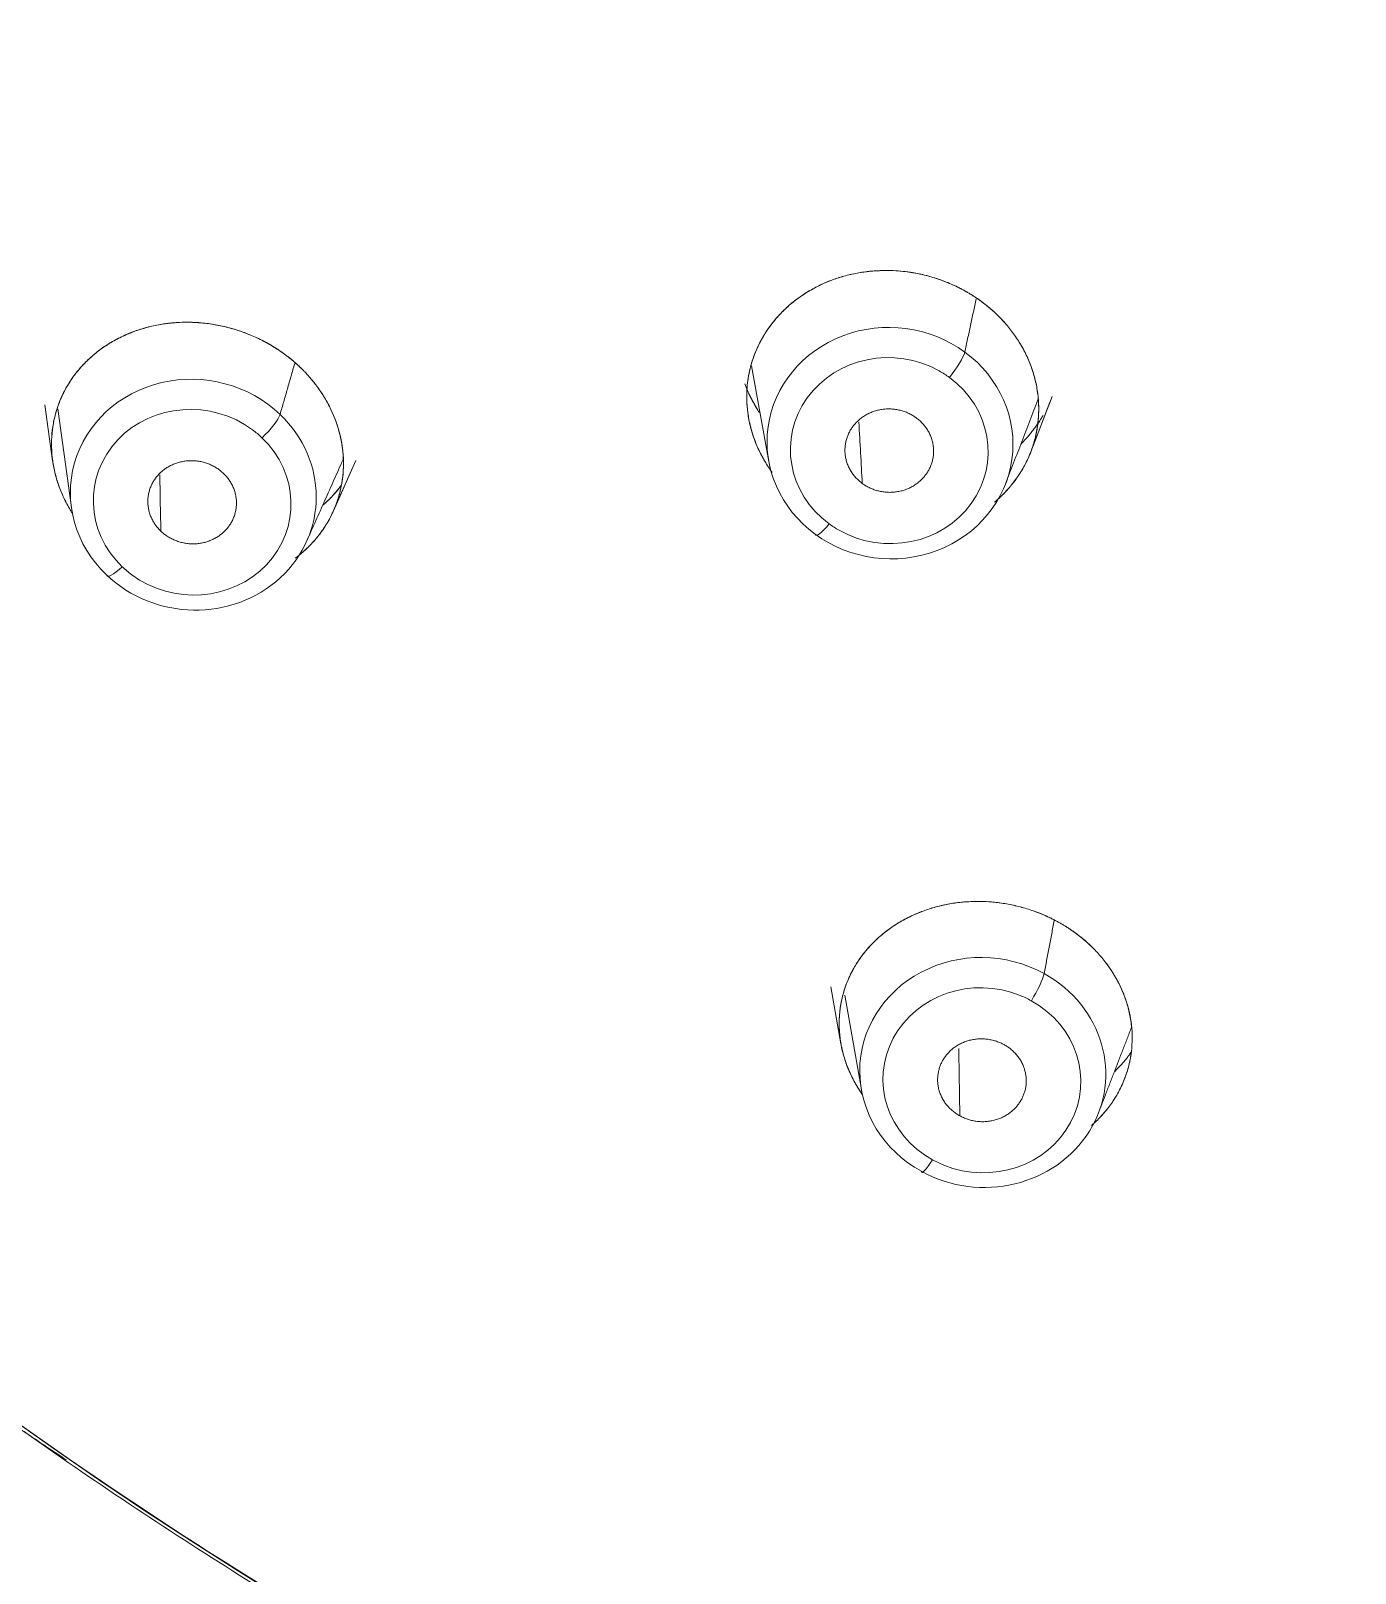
# Model space of a CAD drawing. Extents: x 6453 to 7582, y 0 to 827.
# Drawn here: x 6924.52 to 6940.94, y 449.03 to 468.15 of the extents above; entities that cross this region are included whole.
import ezdxf

# ---------------------------------------------------------------- set-up
doc = ezdxf.new("R2010")
doc.units = 0
doc.header["$LTSCALE"] = 30
doc.header["$MEASUREMENT"] = 0
doc.layers.add('1', color=7, linetype='CONTINUOUS')

msp = doc.modelspace()

# ---------------------------------------------------------------- linework, layer by layer
at = {"layer": '1', "color": 7, "linetype": 'Continuous', "lineweight": 18}
for p, q in [((6933.454, 464.001), (6933.669, 462.816)), ((6924.694, 463.518), (6924.79, 462.824)), ((6924.694, 463.518), (6924.79, 462.824)), ((6936.918, 462.936), (6937.181, 463.621)), ((6936.942, 462.996), (6937.154, 463.548)), ((6924.853, 463.466), (6925.022, 462.244)), ((6928.272, 462.201), (6928.551, 462.828)), ((6928.273, 462.205), (6928.551, 462.828)), ((6934.439, 456.303), (6934.564, 455.595)), ((6934.61, 456.197), (6934.817, 455.027)), ((6934.551, 455.667), (6934.564, 455.595))]:
    msp.add_line(p, q, dxfattribs=at)
for centre, major_axis, ratio, start_param, end_param in [((6959.952, 496.519), (-59.628, 0), 0.953717, 0, 1.529457), ((6959.952, 496.519), (-59.628, 0), 0.953717, 0, 1.529457), ((6935.172, 463.042), (-1.519, 0.142), 0.939924, 4.14643, 7.288023), ((6935.172, 463.042), (1.519, -0.142), 0.939924, 4.14643, 7.288023), ((6926.534, 462.403), (-1.511, 0.215), 0.936561, 4.060556, 7.202149), ((6926.534, 462.403), (-1.511, 0.215), 0.936561, 0.918964, 4.060556), ((6936.322, 455.24), (-1.519, 0.148), 0.933228, 4.28062, 7.422213), ((6936.322, 455.24), (-1.519, 0.148), 0.933228, 1.139028, 4.28062)]:
    msp.add_ellipse(centre, major_axis=major_axis, ratio=ratio, start_param=start_param, end_param=end_param, dxfattribs=at)
at = {"layer": '1', "color": 7, "linetype": 'Continuous', "lineweight": 13}
for centre, major_axis, ratio, start_param, end_param in [((6935.163, 462.949), (1.221, -0.114), 0.939924, 1.127613, 4.14643), ((6935.918, 463.958), (0.177, 0.242), 0.183058, 4.414916, 5.893529), ((6935.163, 462.949), (1.221, -0.114), 0.939924, 1.004838, 1.127613), ((6935.163, 462.949), (1.221, -0.114), 0.939924, 4.269206, 7.288023), ((6926.52, 462.309), (-1.215, 0.173), 0.936561, 4.187196, 7.202149), ((6927.401, 463.213), (-0.207, -0.217), 0.212631, 1.281621, 2.755767), ((6926.52, 462.309), (1.215, -0.173), 0.936561, 4.187196, 7.202149), ((6926.52, 462.309), (-1.215, 0.173), 0.936561, 4.060556, 4.187196), ((6934.427, 462.144), (0.177, 0.242), 0.183058, 2.936303, 4.414916), ((6935.163, 462.949), (1.221, -0.114), 0.939924, 4.14643, 4.269206), ((6925.669, 461.613), (0.207, 0.217), 0.212631, 2.949067, 4.423214), ((6926.52, 462.309), (1.215, -0.173), 0.936561, 4.060556, 4.187196), ((6936.312, 455.143), (-1.222, 0.119), 0.933228, 4.40726, 7.422213), ((6936.935, 456.236), (-0.145, -0.263), 0.150353, 1.234424, 2.708571), ((6936.312, 455.143), (1.222, -0.119), 0.933228, 4.40726, 7.422213), ((6936.312, 455.143), (-1.222, 0.119), 0.933228, 4.28062, 4.40726), ((6935.71, 454.265), (0.145, 0.263), 0.150353, 2.901871, 4.376017), ((6936.312, 455.143), (1.222, -0.119), 0.933228, 4.28062, 4.40726)]:
    msp.add_ellipse(centre, major_axis=major_axis, ratio=ratio, start_param=start_param, end_param=end_param, dxfattribs=at)
at = {"layer": '1', "color": 7, "linetype": 'Continuous', "lineweight": 18}
for points, knots in [([(6962.419, 439.668), (6962.999, 439.691), (6964.676, 439.78), (6967.443, 440.04), (6970.703, 440.52), (6973.93, 441.172), (6977.115, 441.992), (6980.248, 442.979), (6983.318, 444.129), (6986.318, 445.439), (6989.237, 446.905), (6992.067, 448.523), (6994.799, 450.287), (6997.425, 452.192), (6999.937, 454.232), (7002.327, 456.402), (7004.588, 458.694), (7006.713, 461.101), (7008.695, 463.617), (7010.529, 466.233), (7012.208, 468.942), (7013.729, 471.735), (7015.085, 474.604), (7016.274, 477.54), (7017.291, 480.534), (7018.133, 483.576), (7018.799, 486.659), (7019.284, 489.772), (7019.59, 492.905), (7019.713, 496.05), (7019.655, 499.196), (7019.414, 502.335), (7018.993, 505.456), (7018.391, 508.55), (7017.612, 511.608), (7016.657, 514.62), (7015.53, 517.578), (7014.233, 520.471), (7012.77, 523.292), (7011.147, 526.031), (7009.368, 528.681), (7007.439, 531.234), (7005.364, 533.681), (7003.152, 536.015), (7000.807, 538.229), (6998.339, 540.316), (6995.753, 542.27), (6993.058, 544.085), (6990.263, 545.755), (6987.375, 547.276), (6984.403, 548.643), (6981.357, 549.85), (6978.245, 550.896), (6975.078, 551.776), (6971.865, 552.489), (6968.616, 553.031), (6965.34, 553.401), (6962.047, 553.598), (6958.749, 553.622), (6955.453, 553.471), (6952.172, 553.148), (6948.914, 552.652), (6945.69, 551.986), (6942.51, 551.151), (6939.382, 550.149), (6936.317, 548.985), (6933.324, 547.661), (6930.413, 546.181), (6927.591, 544.551), (6924.868, 542.774), (6922.252, 540.857), (6919.75, 538.805), (6917.371, 536.624), (6915.122, 534.322), (6913.01, 531.904), (6911.04, 529.379), (6909.22, 526.755), (6907.554, 524.038), (6906.048, 521.238), (6904.706, 518.363), (6903.532, 515.422), (6902.531, 512.423), (6901.704, 509.377), (6901.055, 506.291), (6900.585, 503.176), (6900.295, 500.041), (6900.188, 496.896), (6900.263, 493.75), (6900.519, 490.612), (6900.956, 487.493), (6901.573, 484.402), (6902.368, 481.348), (6903.339, 478.34), (6904.481, 475.388), (6905.793, 472.5), (6907.27, 469.686), (6908.907, 466.954), (6910.699, 464.313), (6912.642, 461.769), (6914.729, 459.332), (6916.953, 457.008), (6919.309, 454.805), (6921.788, 452.73), (6924.384, 450.788), (6927.088, 448.985), (6929.892, 447.328), (6932.788, 445.82), (6935.766, 444.468), (6938.818, 443.274), (6941.935, 442.243), (6945.107, 441.377), (6948.323, 440.68), (6951.575, 440.153), (6954.634, 439.822), (6956.606, 439.702), (6957.484, 439.668)], [0, 0, 0, 0, 0.004702, 0.013606, 0.022511, 0.031416, 0.040321, 0.049226, 0.058131, 0.067035, 0.07594, 0.084844, 0.093748, 0.102652, 0.111556, 0.120459, 0.129362, 0.138265, 0.147168, 0.15607, 0.164972, 0.173874, 0.182775, 0.191676, 0.200577, 0.209478, 0.218378, 0.227279, 0.236179, 0.245079, 0.253978, 0.262878, 0.271778, 0.280678, 0.289578, 0.298478, 0.307379, 0.316279, 0.32518, 0.334081, 0.342982, 0.351884, 0.360785, 0.369687, 0.37859, 0.387493, 0.396396, 0.405299, 0.414202, 0.423106, 0.43201, 0.440914, 0.449818, 0.458723, 0.467628, 0.476532, 0.485437, 0.494342, 0.503247, 0.512152, 0.521057, 0.529962, 0.538867, 0.547772, 0.556677, 0.565582, 0.574486, 0.583391, 0.592295, 0.601199, 0.610103, 0.619007, 0.62791, 0.636813, 0.645716, 0.654619, 0.663521, 0.672423, 0.681325, 0.690226, 0.699127, 0.708028, 0.716929, 0.725829, 0.734729, 0.743629, 0.752529, 0.761429, 0.770329, 0.779229, 0.788129, 0.797029, 0.805929, 0.814829, 0.82373, 0.832631, 0.841532, 0.850433, 0.859334, 0.868236, 0.877138, 0.886041, 0.894944, 0.903847, 0.91275, 0.921653, 0.930557, 0.939461, 0.948365, 0.95727, 0.966174, 0.975079, 0.983983, 0.992888, 1, 1, 1, 1]), ([(6995.778, 451.033), (6996.33, 451.416), (6997.748, 452.443), (6999.935, 454.234), (7002.327, 456.401), (7004.588, 458.694), (7006.713, 461.101), (7008.695, 463.617), (7010.529, 466.233), (7012.208, 468.942), (7013.729, 471.735), (7015.085, 474.604), (7016.274, 477.54), (7017.291, 480.534), (7018.133, 483.576), (7018.799, 486.659), (7019.284, 489.772), (7019.59, 492.905), (7019.713, 496.05), (7019.655, 499.196), (7019.414, 502.335), (7018.993, 505.456), (7018.391, 508.55), (7017.612, 511.608), (7016.657, 514.62), (7015.53, 517.578), (7014.233, 520.471), (7012.77, 523.292), (7011.147, 526.031), (7009.368, 528.681), (7007.439, 531.234), (7005.364, 533.681), (7003.152, 536.015), (7000.807, 538.229), (6998.339, 540.316), (6995.753, 542.27), (6993.058, 544.085), (6990.263, 545.755), (6987.375, 547.276), (6984.403, 548.643), (6981.357, 549.85), (6978.245, 550.896), (6975.078, 551.776), (6971.865, 552.489), (6968.616, 553.031), (6965.34, 553.401), (6962.047, 553.598), (6958.749, 553.622), (6955.453, 553.471), (6952.172, 553.148), (6948.914, 552.652), (6945.69, 551.986), (6942.51, 551.151), (6939.382, 550.149), (6936.317, 548.985), (6933.324, 547.661), (6930.413, 546.181), (6927.591, 544.551), (6924.868, 542.774), (6922.252, 540.857), (6919.75, 538.805), (6917.371, 536.624), (6915.122, 534.322), (6913.01, 531.904), (6911.04, 529.379), (6909.22, 526.755), (6907.554, 524.038), (6906.048, 521.238), (6904.706, 518.363), (6903.532, 515.422), (6902.531, 512.423), (6901.704, 509.377), (6901.055, 506.291), (6900.585, 503.176), (6900.295, 500.041), (6900.188, 496.896), (6900.263, 493.75), (6900.519, 490.612), (6900.956, 487.493), (6901.573, 484.402), (6902.368, 481.348), (6903.339, 478.34), (6904.481, 475.388), (6905.793, 472.5), (6907.27, 469.686), (6908.907, 466.954), (6910.699, 464.313), (6912.642, 461.769), (6914.729, 459.332), (6916.954, 457.009), (6919.307, 454.804), (6921.793, 452.736), (6923.685, 451.284), (6924.774, 450.56), (6924.962, 450.437)], [0, 0, 0, 0, 0.006833, 0.017845, 0.028856, 0.039868, 0.050878, 0.061889, 0.072899, 0.083908, 0.094918, 0.105926, 0.116935, 0.127943, 0.138951, 0.149959, 0.160966, 0.171973, 0.18298, 0.193987, 0.204994, 0.216001, 0.227008, 0.238016, 0.249023, 0.26003, 0.271038, 0.282046, 0.293055, 0.304063, 0.315072, 0.326082, 0.337091, 0.348102, 0.359112, 0.370123, 0.381134, 0.392146, 0.403157, 0.414169, 0.425182, 0.436194, 0.447207, 0.45822, 0.469233, 0.480246, 0.491259, 0.502272, 0.513286, 0.524299, 0.535313, 0.546326, 0.557339, 0.568352, 0.579365, 0.590378, 0.601391, 0.612403, 0.623416, 0.634428, 0.645439, 0.656451, 0.667462, 0.678472, 0.689483, 0.700493, 0.711502, 0.722512, 0.73352, 0.744529, 0.755537, 0.766545, 0.777553, 0.78856, 0.799567, 0.810574, 0.821581, 0.832588, 0.843595, 0.854602, 0.865609, 0.876617, 0.887624, 0.898632, 0.90964, 0.920649, 0.931657, 0.942666, 0.953676, 0.964686, 0.975696, 0.986706, 0.997717, 1, 1, 1, 1]), ([(6933.711, 462.679), (6933.703, 462.689), (6933.68, 462.722), (6933.625, 462.805), (6933.555, 462.931), (6933.487, 463.088), (6933.438, 463.252), (6933.396, 463.474), (6933.389, 463.753), (6933.445, 464.023), (6933.525, 464.226), (6933.602, 464.372), (6933.694, 464.51), (6933.801, 464.637), (6933.922, 464.753), (6934.054, 464.856), (6934.196, 464.946), (6934.344, 465.022), (6934.499, 465.083), (6934.659, 465.13), (6934.826, 465.162), (6934.997, 465.18), (6935.17, 465.184), (6935.343, 465.173), (6935.515, 465.147), (6935.656, 465.112), (6935.767, 465.078), (6935.848, 465.048), (6935.929, 465.015), (6935.993, 464.985), (6936.042, 464.961), (6936.076, 464.943), (6936.11, 464.924), (6936.143, 464.905), (6936.176, 464.885), (6936.208, 464.865), (6936.24, 464.844), (6936.271, 464.823), (6936.292, 464.808), (6936.302, 464.8)], [0, 0, 0, 0, 0.00755, 0.025045, 0.061025, 0.09682, 0.132786, 0.169279, 0.241654, 0.312727, 0.348225, 0.383917, 0.419959, 0.455454, 0.490668, 0.526112, 0.560632, 0.594722, 0.628194, 0.661601, 0.695271, 0.729057, 0.763293, 0.79707, 0.830727, 0.864611, 0.881522, 0.898403, 0.9153, 0.932254, 0.939819, 0.947364, 0.954895, 0.962416, 0.96993, 0.977442, 0.984954, 0.992472, 1, 1, 1, 1]), ([(6933.711, 462.679), (6933.703, 462.689), (6933.68, 462.722), (6933.625, 462.805), (6933.555, 462.931), (6933.487, 463.088), (6933.438, 463.252), (6933.396, 463.474), (6933.389, 463.753), (6933.445, 464.023), (6933.525, 464.226), (6933.602, 464.372), (6933.694, 464.51), (6933.801, 464.637), (6933.922, 464.753), (6934.054, 464.856), (6934.196, 464.946), (6934.344, 465.022), (6934.499, 465.083), (6934.659, 465.13), (6934.826, 465.162), (6934.997, 465.18), (6935.17, 465.184), (6935.343, 465.173), (6935.515, 465.147), (6935.656, 465.112), (6935.767, 465.078), (6935.848, 465.048), (6935.929, 465.015), (6935.993, 464.985), (6936.042, 464.961), (6936.076, 464.943), (6936.11, 464.924), (6936.143, 464.905), (6936.176, 464.885), (6936.208, 464.865), (6936.24, 464.844), (6936.271, 464.823), (6936.292, 464.808), (6936.302, 464.8)], [0, 0, 0, 0, 0.00755, 0.025045, 0.061025, 0.09682, 0.132786, 0.169279, 0.241654, 0.312727, 0.348225, 0.383917, 0.419959, 0.455454, 0.490668, 0.526112, 0.560632, 0.594722, 0.628194, 0.661601, 0.695271, 0.729057, 0.763293, 0.79707, 0.830727, 0.864611, 0.881522, 0.898403, 0.9153, 0.932254, 0.939819, 0.947364, 0.954895, 0.962416, 0.96993, 0.977442, 0.984954, 0.992472, 1, 1, 1, 1]), ([(6936.302, 464.8), (6936.297, 464.804), (6936.285, 464.813), (6936.268, 464.825), (6936.251, 464.837), (6936.233, 464.848), (6936.216, 464.86), (6936.198, 464.872), (6936.18, 464.883), (6936.162, 464.894), (6936.143, 464.905), (6936.125, 464.916), (6936.106, 464.926), (6936.087, 464.937), (6936.068, 464.947), (6936.049, 464.957), (6936.03, 464.967), (6935.991, 464.986), (6935.931, 465.014), (6935.85, 465.047), (6935.768, 465.077), (6935.637, 465.118), (6935.453, 465.16), (6935.258, 465.181), (6935.105, 465.183), (6934.981, 465.179), (6934.84, 465.164), (6934.679, 465.134), (6934.512, 465.087), (6934.356, 465.026), (6934.203, 464.95), (6934.051, 464.856), (6933.935, 464.764), (6933.854, 464.688), (6933.812, 464.645), (6933.773, 464.602), (6933.734, 464.558), (6933.691, 464.502), (6933.644, 464.436), (6933.598, 464.363), (6933.552, 464.279), (6933.507, 464.18), (6933.467, 464.073), (6933.435, 463.962), (6933.413, 463.848), (6933.397, 463.719), (6933.394, 463.575), (6933.407, 463.412), (6933.439, 463.245), (6933.491, 463.079), (6933.559, 462.924), (6933.627, 462.802), (6933.68, 462.722), (6933.703, 462.689), (6933.711, 462.679)], [0, 0, 0, 0, 0.00414, 0.008287, 0.012441, 0.016601, 0.020768, 0.024942, 0.029122, 0.033309, 0.037503, 0.041704, 0.045911, 0.050126, 0.054347, 0.058575, 0.062809, 0.067051, 0.084143, 0.101227, 0.118302, 0.13537, 0.18102, 0.228229, 0.2495, 0.270876, 0.301003, 0.333146, 0.368806, 0.40518, 0.434327, 0.473778, 0.515817, 0.527136, 0.544432, 0.554258, 0.563806, 0.582214, 0.599636, 0.615989, 0.637855, 0.661586, 0.687184, 0.712326, 0.737499, 0.762703, 0.79734, 0.830802, 0.868857, 0.90603, 0.941275, 0.975015, 0.992559, 1, 1, 1, 1]), ([(6936.302, 464.8), (6936.297, 464.804), (6936.285, 464.813), (6936.268, 464.825), (6936.251, 464.837), (6936.233, 464.848), (6936.216, 464.86), (6936.198, 464.872), (6936.18, 464.883), (6936.162, 464.894), (6936.143, 464.905), (6936.125, 464.916), (6936.106, 464.926), (6936.087, 464.937), (6936.068, 464.947), (6936.049, 464.957), (6936.03, 464.967), (6935.991, 464.986), (6935.931, 465.014), (6935.85, 465.047), (6935.768, 465.077), (6935.637, 465.118), (6935.453, 465.16), (6935.258, 465.181), (6935.105, 465.183), (6934.981, 465.179), (6934.84, 465.164), (6934.679, 465.134), (6934.512, 465.087), (6934.356, 465.026), (6934.203, 464.95), (6934.051, 464.856), (6933.935, 464.764), (6933.854, 464.688), (6933.812, 464.645), (6933.773, 464.602), (6933.734, 464.558), (6933.691, 464.502), (6933.644, 464.436), (6933.598, 464.363), (6933.552, 464.279), (6933.507, 464.18), (6933.467, 464.073), (6933.435, 463.962), (6933.413, 463.848), (6933.397, 463.719), (6933.394, 463.575), (6933.407, 463.412), (6933.439, 463.245), (6933.491, 463.079), (6933.559, 462.924), (6933.627, 462.802), (6933.68, 462.722), (6933.703, 462.689), (6933.711, 462.679)], [0, 0, 0, 0, 0.00414, 0.008287, 0.012441, 0.016601, 0.020768, 0.024942, 0.029122, 0.033309, 0.037503, 0.041704, 0.045911, 0.050126, 0.054347, 0.058575, 0.062809, 0.067051, 0.084143, 0.101227, 0.118302, 0.13537, 0.18102, 0.228229, 0.2495, 0.270876, 0.301003, 0.333146, 0.368806, 0.40518, 0.434327, 0.473778, 0.515817, 0.527136, 0.544432, 0.554258, 0.563806, 0.582214, 0.599636, 0.615989, 0.637855, 0.661586, 0.687184, 0.712326, 0.737499, 0.762703, 0.79734, 0.830802, 0.868857, 0.90603, 0.941275, 0.975015, 0.992559, 1, 1, 1, 1]), ([(6936.466, 462.309), (6936.49, 462.328), (6936.542, 462.375), (6936.603, 462.437), (6936.649, 462.488), (6936.676, 462.52), (6936.708, 462.559), (6936.766, 462.638), (6936.846, 462.767), (6936.915, 462.918), (6936.967, 463.075), (6937.001, 463.228), (6937.017, 463.394), (6937.016, 463.551), (6936.999, 463.706), (6936.966, 463.862), (6936.914, 464.021), (6936.847, 464.17), (6936.779, 464.289), (6936.718, 464.38), (6936.668, 464.448), (6936.614, 464.514), (6936.566, 464.566), (6936.527, 464.607), (6936.497, 464.637), (6936.466, 464.666), (6936.434, 464.695), (6936.402, 464.722), (6936.369, 464.749), (6936.336, 464.775), (6936.314, 464.792), (6936.302, 464.8)], [0, 0, 0, 0, 0.031565, 0.072388, 0.090882, 0.103404, 0.116452, 0.144197, 0.206507, 0.276972, 0.320968, 0.383116, 0.444179, 0.498738, 0.549699, 0.608404, 0.666437, 0.722248, 0.776559, 0.80472, 0.832901, 0.861103, 0.88933, 0.903318, 0.917262, 0.931162, 0.945017, 0.958828, 0.972595, 0.986319, 1, 1, 1, 1]), ([(6936.302, 464.8), (6936.308, 464.796), (6936.32, 464.787), (6936.337, 464.775), (6936.354, 464.761), (6936.37, 464.748), (6936.387, 464.735), (6936.403, 464.721), (6936.419, 464.707), (6936.436, 464.693), (6936.451, 464.679), (6936.467, 464.665), (6936.483, 464.65), (6936.498, 464.636), (6936.513, 464.621), (6936.528, 464.606), (6936.543, 464.59), (6936.572, 464.56), (6936.615, 464.512), (6936.668, 464.447), (6936.718, 464.38), (6936.78, 464.287), (6936.849, 464.166), (6936.916, 464.015), (6936.967, 463.858), (6937, 463.698), (6937.017, 463.536), (6937.016, 463.375), (6936.998, 463.215), (6936.962, 463.058), (6936.91, 462.906), (6936.841, 462.76), (6936.756, 462.621), (6936.655, 462.49), (6936.572, 462.404), (6936.525, 462.361), (6936.52, 462.356)], [0, 0, 0, 0, 0.007138, 0.014271, 0.021399, 0.028525, 0.035648, 0.042771, 0.049894, 0.057019, 0.064146, 0.071278, 0.078415, 0.085559, 0.09271, 0.09987, 0.10704, 0.114221, 0.142972, 0.171643, 0.200309, 0.229049, 0.28686, 0.344687, 0.402922, 0.461602, 0.520365, 0.578985, 0.637342, 0.696071, 0.754644, 0.813414, 0.872571, 0.931933, 0.991913, 1, 1, 1, 1]), ([(6936.466, 462.309), (6936.49, 462.328), (6936.542, 462.375), (6936.603, 462.437), (6936.649, 462.488), (6936.676, 462.52), (6936.708, 462.559), (6936.766, 462.638), (6936.846, 462.767), (6936.915, 462.918), (6936.967, 463.075), (6937.001, 463.228), (6937.017, 463.394), (6937.016, 463.551), (6936.999, 463.706), (6936.966, 463.862), (6936.914, 464.021), (6936.847, 464.17), (6936.779, 464.289), (6936.718, 464.38), (6936.668, 464.448), (6936.614, 464.514), (6936.566, 464.566), (6936.527, 464.607), (6936.497, 464.637), (6936.466, 464.666), (6936.434, 464.695), (6936.402, 464.722), (6936.369, 464.749), (6936.336, 464.775), (6936.314, 464.792), (6936.302, 464.8)], [0, 0, 0, 0, 0.031565, 0.072388, 0.090882, 0.103404, 0.116452, 0.144197, 0.206507, 0.276972, 0.320968, 0.383116, 0.444179, 0.498738, 0.549699, 0.608404, 0.666437, 0.722248, 0.776559, 0.80472, 0.832901, 0.861103, 0.88933, 0.903318, 0.917262, 0.931162, 0.945017, 0.958828, 0.972595, 0.986319, 1, 1, 1, 1]), ([(6936.302, 464.8), (6936.308, 464.796), (6936.32, 464.787), (6936.337, 464.775), (6936.354, 464.761), (6936.37, 464.748), (6936.387, 464.735), (6936.403, 464.721), (6936.419, 464.707), (6936.436, 464.693), (6936.451, 464.679), (6936.467, 464.665), (6936.483, 464.65), (6936.498, 464.636), (6936.513, 464.621), (6936.528, 464.606), (6936.543, 464.59), (6936.572, 464.56), (6936.615, 464.512), (6936.668, 464.447), (6936.718, 464.38), (6936.78, 464.287), (6936.849, 464.166), (6936.916, 464.015), (6936.967, 463.858), (6937, 463.698), (6937.017, 463.536), (6937.016, 463.375), (6936.998, 463.215), (6936.962, 463.058), (6936.91, 462.906), (6936.841, 462.76), (6936.756, 462.621), (6936.655, 462.49), (6936.572, 462.404), (6936.525, 462.361), (6936.52, 462.356)], [0, 0, 0, 0, 0.007138, 0.014271, 0.021399, 0.028525, 0.035648, 0.042771, 0.049894, 0.057019, 0.064146, 0.071278, 0.078415, 0.085559, 0.09271, 0.09987, 0.10704, 0.114221, 0.142972, 0.171643, 0.200309, 0.229049, 0.28686, 0.344687, 0.402922, 0.461602, 0.520365, 0.578985, 0.637342, 0.696071, 0.754644, 0.813414, 0.872571, 0.931933, 0.991913, 1, 1, 1, 1]), ([(6927.857, 463.985), (6927.852, 463.989), (6927.842, 463.999), (6927.826, 464.013), (6927.811, 464.027), (6927.795, 464.041), (6927.779, 464.055), (6927.763, 464.069), (6927.747, 464.082), (6927.73, 464.095), (6927.713, 464.109), (6927.696, 464.122), (6927.679, 464.135), (6927.662, 464.147), (6927.645, 464.16), (6927.627, 464.172), (6927.609, 464.185), (6927.573, 464.209), (6927.518, 464.244), (6927.442, 464.288), (6927.364, 464.328), (6927.26, 464.377), (6927.127, 464.429), (6926.961, 464.479), (6926.788, 464.516), (6926.665, 464.531), (6926.55, 464.539), (6926.439, 464.543), (6926.275, 464.535), (6926.104, 464.512), (6925.942, 464.474), (6925.78, 464.421), (6925.616, 464.35), (6925.482, 464.273), (6925.392, 464.211), (6925.346, 464.175), (6925.308, 464.145), (6925.264, 464.108), (6925.213, 464.06), (6925.164, 464.009), (6925.128, 463.969), (6925.109, 463.946), (6925.097, 463.932), (6925.079, 463.909), (6925.039, 463.857), (6924.984, 463.774), (6924.931, 463.679), (6924.889, 463.589), (6924.85, 463.489), (6924.812, 463.361), (6924.783, 463.204), (6924.773, 463.035), (6924.782, 462.867), (6924.81, 462.7), (6924.855, 462.538), (6924.907, 462.408), (6924.944, 462.332), (6924.957, 462.307)], [0, 0, 0, 0, 0.004141, 0.008288, 0.012443, 0.016603, 0.02077, 0.024944, 0.029125, 0.033312, 0.037506, 0.041707, 0.045915, 0.050129, 0.054351, 0.058579, 0.062814, 0.067056, 0.084151, 0.101238, 0.118318, 0.135393, 0.168009, 0.20152, 0.23632, 0.271549, 0.274096, 0.30454, 0.336803, 0.372108, 0.408004, 0.437839, 0.477289, 0.519597, 0.535339, 0.547653, 0.557167, 0.566533, 0.584922, 0.602809, 0.613206, 0.620136, 0.62203, 0.625897, 0.639637, 0.665196, 0.692189, 0.711945, 0.731283, 0.763937, 0.801126, 0.837537, 0.875586, 0.91125, 0.947346, 0.982881, 1, 1, 1, 1]), ([(6927.857, 463.985), (6927.852, 463.989), (6927.842, 463.999), (6927.826, 464.013), (6927.811, 464.027), (6927.795, 464.041), (6927.779, 464.055), (6927.763, 464.069), (6927.747, 464.082), (6927.73, 464.095), (6927.713, 464.109), (6927.696, 464.122), (6927.679, 464.135), (6927.662, 464.147), (6927.645, 464.16), (6927.627, 464.172), (6927.609, 464.185), (6927.573, 464.209), (6927.518, 464.244), (6927.442, 464.288), (6927.364, 464.328), (6927.26, 464.377), (6927.127, 464.429), (6926.961, 464.479), (6926.788, 464.516), (6926.665, 464.531), (6926.55, 464.539), (6926.439, 464.543), (6926.275, 464.535), (6926.104, 464.512), (6925.942, 464.474), (6925.78, 464.421), (6925.616, 464.35), (6925.482, 464.273), (6925.392, 464.211), (6925.346, 464.175), (6925.308, 464.145), (6925.264, 464.108), (6925.213, 464.06), (6925.164, 464.009), (6925.128, 463.969), (6925.109, 463.946), (6925.097, 463.932), (6925.079, 463.909), (6925.039, 463.857), (6924.984, 463.774), (6924.931, 463.679), (6924.889, 463.589), (6924.85, 463.489), (6924.812, 463.361), (6924.783, 463.204), (6924.773, 463.035), (6924.782, 462.867), (6924.81, 462.7), (6924.855, 462.538), (6924.907, 462.408), (6924.944, 462.332), (6924.957, 462.307)], [0, 0, 0, 0, 0.004141, 0.008288, 0.012443, 0.016603, 0.02077, 0.024944, 0.029125, 0.033312, 0.037506, 0.041707, 0.045915, 0.050129, 0.054351, 0.058579, 0.062814, 0.067056, 0.084151, 0.101238, 0.118318, 0.135393, 0.168009, 0.20152, 0.23632, 0.271549, 0.274096, 0.30454, 0.336803, 0.372108, 0.408004, 0.437839, 0.477289, 0.519597, 0.535339, 0.547653, 0.557167, 0.566533, 0.584922, 0.602809, 0.613206, 0.620136, 0.62203, 0.625897, 0.639637, 0.665196, 0.692189, 0.711945, 0.731283, 0.763937, 0.801126, 0.837537, 0.875586, 0.91125, 0.947346, 0.982881, 1, 1, 1, 1]), ([(6925.035, 462.172), (6925.023, 462.192), (6924.996, 462.236), (6924.957, 462.306), (6924.907, 462.408), (6924.854, 462.54), (6924.809, 462.703), (6924.782, 462.87), (6924.771, 463.093), (6924.803, 463.367), (6924.897, 463.623), (6925.005, 463.81), (6925.103, 463.942), (6925.215, 464.064), (6925.34, 464.174), (6925.477, 464.271), (6925.624, 464.353), (6925.778, 464.421), (6925.937, 464.473), (6926.1, 464.511), (6926.267, 464.534), (6926.437, 464.543), (6926.61, 464.537), (6926.784, 464.516), (6926.955, 464.481), (6927.122, 464.431), (6927.258, 464.378), (6927.363, 464.329), (6927.441, 464.289), (6927.516, 464.245), (6927.575, 464.208), (6927.621, 464.177), (6927.652, 464.155), (6927.683, 464.132), (6927.713, 464.109), (6927.743, 464.085), (6927.772, 464.061), (6927.801, 464.036), (6927.829, 464.011), (6927.848, 463.993), (6927.857, 463.985)], [0, 0, 0, 0, 0.013999, 0.030918, 0.047872, 0.082901, 0.117809, 0.152956, 0.188699, 0.25968, 0.32935, 0.364123, 0.399149, 0.434523, 0.469348, 0.503847, 0.538597, 0.572362, 0.605717, 0.638408, 0.671038, 0.703893, 0.736881, 0.770213, 0.803093, 0.835848, 0.868812, 0.885213, 0.901586, 0.917972, 0.934413, 0.941737, 0.949042, 0.956334, 0.963615, 0.97089, 0.978162, 0.985435, 0.992713, 1, 1, 1, 1]), ([(6925.035, 462.172), (6925.023, 462.192), (6924.996, 462.236), (6924.957, 462.306), (6924.907, 462.408), (6924.854, 462.54), (6924.809, 462.703), (6924.782, 462.87), (6924.771, 463.093), (6924.803, 463.367), (6924.897, 463.623), (6925.005, 463.81), (6925.103, 463.942), (6925.215, 464.064), (6925.34, 464.174), (6925.477, 464.271), (6925.624, 464.353), (6925.778, 464.421), (6925.937, 464.473), (6926.1, 464.511), (6926.267, 464.534), (6926.437, 464.543), (6926.61, 464.537), (6926.784, 464.516), (6926.955, 464.481), (6927.122, 464.431), (6927.258, 464.378), (6927.363, 464.329), (6927.441, 464.289), (6927.516, 464.245), (6927.575, 464.208), (6927.621, 464.177), (6927.652, 464.155), (6927.683, 464.132), (6927.713, 464.109), (6927.743, 464.085), (6927.772, 464.061), (6927.801, 464.036), (6927.829, 464.011), (6927.848, 463.993), (6927.857, 463.985)], [0, 0, 0, 0, 0.013999, 0.030918, 0.047872, 0.082901, 0.117809, 0.152956, 0.188699, 0.25968, 0.32935, 0.364123, 0.399149, 0.434523, 0.469348, 0.503847, 0.538597, 0.572362, 0.605717, 0.638408, 0.671038, 0.703893, 0.736881, 0.770213, 0.803093, 0.835848, 0.868812, 0.885213, 0.901586, 0.917972, 0.934413, 0.941737, 0.949042, 0.956334, 0.963615, 0.97089, 0.978162, 0.985435, 0.992713, 1, 1, 1, 1]), ([(6927.857, 463.985), (6927.862, 463.98), (6927.872, 463.97), (6927.888, 463.955), (6927.903, 463.939), (6927.918, 463.924), (6927.932, 463.908), (6927.947, 463.893), (6927.961, 463.877), (6927.975, 463.861), (6927.989, 463.845), (6928.003, 463.829), (6928.016, 463.812), (6928.03, 463.796), (6928.043, 463.779), (6928.056, 463.762), (6928.068, 463.745), (6928.093, 463.711), (6928.129, 463.659), (6928.173, 463.588), (6928.213, 463.515), (6928.262, 463.416), (6928.313, 463.288), (6928.358, 463.133), (6928.387, 462.975), (6928.399, 462.818), (6928.394, 462.662), (6928.371, 462.507), (6928.332, 462.355), (6928.277, 462.207), (6928.205, 462.065), (6928.118, 461.931), (6928.016, 461.807), (6927.907, 461.702), (6927.83, 461.64), (6927.796, 461.614)], [0, 0, 0, 0, 0.00738, 0.014751, 0.022113, 0.029468, 0.036818, 0.044162, 0.051503, 0.058842, 0.066179, 0.073517, 0.080856, 0.088198, 0.095544, 0.102895, 0.110252, 0.117617, 0.147118, 0.176585, 0.206098, 0.235737, 0.294865, 0.354126, 0.412894, 0.471471, 0.530186, 0.589399, 0.649305, 0.709498, 0.770061, 0.830288, 0.890758, 0.952054, 1, 1, 1, 1]), ([(6927.796, 461.614), (6927.83, 461.64), (6927.881, 461.68), (6927.947, 461.741), (6928.023, 461.817), (6928.12, 461.933), (6928.21, 462.074), (6928.282, 462.219), (6928.336, 462.364), (6928.374, 462.521), (6928.394, 462.673), (6928.398, 462.825), (6928.386, 462.981), (6928.357, 463.14), (6928.311, 463.294), (6928.261, 463.418), (6928.213, 463.515), (6928.173, 463.589), (6928.128, 463.66), (6928.089, 463.717), (6928.057, 463.761), (6928.034, 463.79), (6928.01, 463.82), (6927.986, 463.848), (6927.961, 463.877), (6927.936, 463.905), (6927.91, 463.932), (6927.884, 463.959), (6927.866, 463.976), (6927.857, 463.985)], [0, 0, 0, 0, 0.047985, 0.071717, 0.099814, 0.169776, 0.24146, 0.290512, 0.354864, 0.418112, 0.475051, 0.528541, 0.589337, 0.649555, 0.70761, 0.764274, 0.793965, 0.823682, 0.853429, 0.883207, 0.896328, 0.909412, 0.922459, 0.935471, 0.948447, 0.961388, 0.974293, 0.987164, 1, 1, 1, 1]), ([(6927.796, 461.614), (6927.83, 461.64), (6927.881, 461.68), (6927.947, 461.741), (6928.023, 461.817), (6928.12, 461.933), (6928.21, 462.074), (6928.282, 462.219), (6928.336, 462.364), (6928.374, 462.521), (6928.394, 462.673), (6928.398, 462.825), (6928.386, 462.981), (6928.357, 463.14), (6928.311, 463.294), (6928.261, 463.418), (6928.213, 463.515), (6928.173, 463.589), (6928.128, 463.66), (6928.089, 463.717), (6928.057, 463.761), (6928.034, 463.79), (6928.01, 463.82), (6927.986, 463.848), (6927.961, 463.877), (6927.936, 463.905), (6927.91, 463.932), (6927.884, 463.959), (6927.866, 463.976), (6927.857, 463.985)], [0, 0, 0, 0, 0.047985, 0.071717, 0.099814, 0.169776, 0.24146, 0.290512, 0.354864, 0.418112, 0.475051, 0.528541, 0.589337, 0.649555, 0.70761, 0.764274, 0.793965, 0.823682, 0.853429, 0.883207, 0.896328, 0.909412, 0.922459, 0.935471, 0.948447, 0.961388, 0.974293, 0.987164, 1, 1, 1, 1]), ([(6927.857, 463.985), (6927.862, 463.98), (6927.872, 463.97), (6927.888, 463.955), (6927.903, 463.939), (6927.918, 463.924), (6927.932, 463.908), (6927.947, 463.893), (6927.961, 463.877), (6927.975, 463.861), (6927.989, 463.845), (6928.003, 463.829), (6928.016, 463.812), (6928.03, 463.796), (6928.043, 463.779), (6928.056, 463.762), (6928.068, 463.745), (6928.093, 463.711), (6928.129, 463.659), (6928.173, 463.588), (6928.213, 463.515), (6928.262, 463.416), (6928.313, 463.288), (6928.358, 463.133), (6928.387, 462.975), (6928.399, 462.818), (6928.394, 462.662), (6928.371, 462.507), (6928.332, 462.355), (6928.277, 462.207), (6928.205, 462.065), (6928.118, 461.931), (6928.016, 461.807), (6927.907, 461.702), (6927.83, 461.64), (6927.796, 461.614)], [0, 0, 0, 0, 0.00738, 0.014751, 0.022113, 0.029468, 0.036818, 0.044162, 0.051503, 0.058842, 0.066179, 0.073517, 0.080856, 0.088198, 0.095544, 0.102895, 0.110252, 0.117617, 0.147118, 0.176585, 0.206098, 0.235737, 0.294865, 0.354126, 0.412894, 0.471471, 0.530186, 0.589399, 0.649305, 0.709498, 0.770061, 0.830288, 0.890758, 0.952054, 1, 1, 1, 1]), ([(6933.372, 463.776), (6933.393, 463.721), (6933.441, 463.61), (6933.506, 463.494), (6933.546, 463.431), (6933.552, 463.421)], [0, 0, 0, 0, 0.448467, 0.912404, 1, 1, 1, 1]), ([(6933.372, 463.776), (6933.393, 463.721), (6933.441, 463.61), (6933.506, 463.494), (6933.546, 463.431), (6933.552, 463.421)], [0, 0, 0, 0, 0.448467, 0.912404, 1, 1, 1, 1]), ([(6933.552, 463.421), (6933.546, 463.431), (6933.508, 463.491), (6933.465, 463.568), (6933.432, 463.636), (6933.424, 463.651)], [0, 0, 0, 0, 0.133056, 0.802214, 1, 1, 1, 1]), ([(6933.552, 463.421), (6933.546, 463.431), (6933.508, 463.491), (6933.465, 463.568), (6933.432, 463.636), (6933.424, 463.651)], [0, 0, 0, 0, 0.133056, 0.802214, 1, 1, 1, 1]), ([(6936.974, 463.239), (6936.993, 463.266), (6937.026, 463.314), (6937.056, 463.364), (6937.069, 463.386)], [0, 0, 0, 0, 0.555119, 1, 1, 1, 1]), ([(6936.974, 463.239), (6936.993, 463.266), (6937.012, 463.293), (6937.029, 463.321), (6937.03, 463.321)], [0, 0, 0, 0, 0.984578, 1, 1, 1, 1]), ([(6936.985, 463.255), (6936.977, 463.244), (6936.957, 463.216), (6936.925, 463.175), (6936.889, 463.132), (6936.848, 463.084), (6936.816, 463.051), (6936.795, 463.03)], [0, 0, 0, 0, 0.137504, 0.35599, 0.533587, 0.705057, 1, 1, 1, 1]), ([(6936.985, 463.255), (6936.977, 463.244), (6936.957, 463.216), (6936.925, 463.175), (6936.889, 463.132), (6936.848, 463.084), (6936.816, 463.051), (6936.795, 463.03)], [0, 0, 0, 0, 0.137504, 0.35599, 0.533587, 0.705057, 1, 1, 1, 1]), ([(6928.146, 462.277), (6928.153, 462.282), (6928.204, 462.329), (6928.282, 462.409), (6928.347, 462.489), (6928.372, 462.524)], [0, 0, 0, 0, 0.072874, 0.611694, 1, 1, 1, 1]), ([(6928.146, 462.277), (6928.153, 462.282), (6928.204, 462.329), (6928.282, 462.409), (6928.347, 462.489), (6928.372, 462.524)], [0, 0, 0, 0, 0.072874, 0.611694, 1, 1, 1, 1]), ([(6928.335, 462.475), (6928.313, 462.447), (6928.271, 462.399), (6928.213, 462.339), (6928.172, 462.299), (6928.148, 462.279), (6928.14, 462.271)], [0, 0, 0, 0, 0.389141, 0.67181, 0.88394, 1, 1, 1, 1]), ([(6928.335, 462.475), (6928.313, 462.447), (6928.271, 462.399), (6928.213, 462.339), (6928.172, 462.299), (6928.148, 462.279), (6928.14, 462.271)], [0, 0, 0, 0, 0.389141, 0.67181, 0.88394, 1, 1, 1, 1]), ([(6934.832, 454.963), (6934.827, 454.97), (6934.79, 455.023), (6934.726, 455.128), (6934.653, 455.281), (6934.591, 455.458), (6934.549, 455.656), (6934.536, 455.873), (6934.556, 456.068), (6934.596, 456.241), (6934.65, 456.39), (6934.721, 456.534), (6934.808, 456.67), (6934.911, 456.797), (6935.028, 456.913), (6935.158, 457.018), (6935.297, 457.11), (6935.446, 457.187), (6935.601, 457.251), (6935.764, 457.3), (6935.931, 457.336), (6936.101, 457.357), (6936.274, 457.363), (6936.446, 457.354), (6936.589, 457.336), (6936.702, 457.313), (6936.786, 457.294), (6936.868, 457.27), (6936.936, 457.248), (6936.989, 457.229), (6937.029, 457.213), (6937.068, 457.197), (6937.107, 457.18), (6937.145, 457.163), (6937.183, 457.145), (6937.22, 457.125), (6937.245, 457.112), (6937.257, 457.105)], [0, 0, 0, 0, 0.005314, 0.043119, 0.081141, 0.119761, 0.17116, 0.221791, 0.272582, 0.310197, 0.347741, 0.38558, 0.42312, 0.460936, 0.498918, 0.536479, 0.573555, 0.609973, 0.646363, 0.682366, 0.718306, 0.754094, 0.789701, 0.82511, 0.860546, 0.878093, 0.895596, 0.913097, 0.930641, 0.939334, 0.948009, 0.956673, 0.96533, 0.973986, 0.982646, 0.991315, 1, 1, 1, 1]), ([(6934.832, 454.963), (6934.827, 454.97), (6934.79, 455.023), (6934.726, 455.128), (6934.653, 455.281), (6934.591, 455.458), (6934.549, 455.656), (6934.536, 455.873), (6934.556, 456.068), (6934.596, 456.241), (6934.65, 456.39), (6934.721, 456.534), (6934.808, 456.67), (6934.911, 456.797), (6935.028, 456.913), (6935.158, 457.018), (6935.297, 457.11), (6935.446, 457.187), (6935.601, 457.251), (6935.764, 457.3), (6935.931, 457.336), (6936.101, 457.357), (6936.274, 457.363), (6936.446, 457.354), (6936.589, 457.336), (6936.702, 457.313), (6936.786, 457.294), (6936.868, 457.27), (6936.936, 457.248), (6936.989, 457.229), (6937.029, 457.213), (6937.068, 457.197), (6937.107, 457.18), (6937.145, 457.163), (6937.183, 457.145), (6937.22, 457.125), (6937.245, 457.112), (6937.257, 457.105)], [0, 0, 0, 0, 0.005314, 0.043119, 0.081141, 0.119761, 0.17116, 0.221791, 0.272582, 0.310197, 0.347741, 0.38558, 0.42312, 0.460936, 0.498918, 0.536479, 0.573555, 0.609973, 0.646363, 0.682366, 0.718306, 0.754094, 0.789701, 0.82511, 0.860546, 0.878093, 0.895596, 0.913097, 0.930641, 0.939334, 0.948009, 0.956673, 0.96533, 0.973986, 0.982646, 0.991315, 1, 1, 1, 1]), ([(6937.257, 457.105), (6937.251, 457.109), (6937.238, 457.116), (6937.218, 457.126), (6937.198, 457.136), (6937.179, 457.146), (6937.159, 457.156), (6937.138, 457.166), (6937.118, 457.175), (6937.098, 457.184), (6937.077, 457.193), (6937.056, 457.202), (6937.035, 457.211), (6937.014, 457.219), (6936.993, 457.227), (6936.972, 457.235), (6936.931, 457.25), (6936.869, 457.27), (6936.786, 457.293), (6936.702, 457.313), (6936.605, 457.333), (6936.492, 457.349), (6936.335, 457.362), (6936.146, 457.361), (6935.951, 457.34), (6935.776, 457.303), (6935.617, 457.256), (6935.456, 457.192), (6935.308, 457.115), (6935.164, 457.023), (6935.024, 456.912), (6934.917, 456.802), (6934.847, 456.718), (6934.813, 456.672), (6934.787, 456.634), (6934.757, 456.589), (6934.726, 456.538), (6934.688, 456.468), (6934.652, 456.39), (6934.616, 456.296), (6934.585, 456.194), (6934.563, 456.095), (6934.55, 456.001), (6934.543, 455.914), (6934.541, 455.828), (6934.546, 455.719), (6934.562, 455.589), (6934.599, 455.432), (6934.655, 455.275), (6934.731, 455.119), (6934.794, 455.017), (6934.83, 454.966), (6934.832, 454.963)], [0, 0, 0, 0, 0.004556, 0.009119, 0.013689, 0.018267, 0.022852, 0.027444, 0.032043, 0.036649, 0.041263, 0.045885, 0.050514, 0.05515, 0.059794, 0.064445, 0.069104, 0.086699, 0.104281, 0.121853, 0.139416, 0.165273, 0.191666, 0.236284, 0.281609, 0.31429, 0.349004, 0.387298, 0.426312, 0.4582, 0.50093, 0.546587, 0.563519, 0.57672, 0.586245, 0.595721, 0.614623, 0.628408, 0.652098, 0.675228, 0.700276, 0.727251, 0.747745, 0.76819, 0.788586, 0.808932, 0.845469, 0.880106, 0.920351, 0.959635, 0.996864, 1, 1, 1, 1]), ([(6937.257, 457.105), (6937.251, 457.109), (6937.238, 457.116), (6937.218, 457.126), (6937.198, 457.136), (6937.179, 457.146), (6937.159, 457.156), (6937.138, 457.166), (6937.118, 457.175), (6937.098, 457.184), (6937.077, 457.193), (6937.056, 457.202), (6937.035, 457.211), (6937.014, 457.219), (6936.993, 457.227), (6936.972, 457.235), (6936.931, 457.25), (6936.869, 457.27), (6936.786, 457.293), (6936.702, 457.313), (6936.605, 457.333), (6936.492, 457.349), (6936.335, 457.362), (6936.146, 457.361), (6935.951, 457.34), (6935.776, 457.303), (6935.617, 457.256), (6935.456, 457.192), (6935.308, 457.115), (6935.164, 457.023), (6935.024, 456.912), (6934.917, 456.802), (6934.847, 456.718), (6934.813, 456.672), (6934.787, 456.634), (6934.757, 456.589), (6934.726, 456.538), (6934.688, 456.468), (6934.652, 456.39), (6934.616, 456.296), (6934.585, 456.194), (6934.563, 456.095), (6934.55, 456.001), (6934.543, 455.914), (6934.541, 455.828), (6934.546, 455.719), (6934.562, 455.589), (6934.599, 455.432), (6934.655, 455.275), (6934.731, 455.119), (6934.794, 455.017), (6934.83, 454.966), (6934.832, 454.963)], [0, 0, 0, 0, 0.004556, 0.009119, 0.013689, 0.018267, 0.022852, 0.027444, 0.032043, 0.036649, 0.041263, 0.045885, 0.050514, 0.05515, 0.059794, 0.064445, 0.069104, 0.086699, 0.104281, 0.121853, 0.139416, 0.165273, 0.191666, 0.236284, 0.281609, 0.31429, 0.349004, 0.387298, 0.426312, 0.4582, 0.50093, 0.546587, 0.563519, 0.57672, 0.586245, 0.595721, 0.614623, 0.628408, 0.652098, 0.675228, 0.700276, 0.727251, 0.747745, 0.76819, 0.788586, 0.808932, 0.845469, 0.880106, 0.920351, 0.959635, 0.996864, 1, 1, 1, 1]), ([(6937.257, 457.105), (6937.263, 457.102), (6937.276, 457.095), (6937.295, 457.084), (6937.314, 457.073), (6937.332, 457.062), (6937.351, 457.051), (6937.369, 457.039), (6937.387, 457.027), (6937.405, 457.015), (6937.423, 457.003), (6937.44, 456.991), (6937.458, 456.979), (6937.475, 456.966), (6937.492, 456.953), (6937.509, 456.94), (6937.526, 456.927), (6937.56, 456.9), (6937.609, 456.859), (6937.671, 456.801), (6937.73, 456.742), (6937.804, 456.659), (6937.889, 456.549), (6937.976, 456.411), (6938.049, 456.267), (6938.106, 456.118), (6938.146, 455.965), (6938.164, 455.851), (6938.17, 455.789), (6938.171, 455.778)], [0, 0, 0, 0, 0.012222, 0.024434, 0.036637, 0.048834, 0.061026, 0.073217, 0.085407, 0.097599, 0.109795, 0.121996, 0.134206, 0.146426, 0.158657, 0.170903, 0.183165, 0.195445, 0.244336, 0.293105, 0.341879, 0.390789, 0.488525, 0.586336, 0.684171, 0.782535, 0.880946, 0.979447, 1, 1, 1, 1]), ([(6937.669, 454.581), (6937.695, 454.604), (6937.738, 454.644), (6937.8, 454.708), (6937.872, 454.792), (6937.928, 454.869), (6937.968, 454.933), (6937.991, 454.972), (6938.038, 455.058), (6938.097, 455.194), (6938.143, 455.354), (6938.169, 455.512), (6938.178, 455.666), (6938.169, 455.826), (6938.143, 455.977), (6938.103, 456.124), (6938.047, 456.271), (6937.973, 456.417), (6937.886, 456.553), (6937.803, 456.66), (6937.729, 456.742), (6937.67, 456.803), (6937.607, 456.861), (6937.553, 456.906), (6937.511, 456.939), (6937.481, 456.962), (6937.45, 456.985), (6937.419, 457.006), (6937.387, 457.027), (6937.355, 457.048), (6937.323, 457.068), (6937.29, 457.087), (6937.268, 457.099), (6937.257, 457.105)], [0, 0, 0, 0, 0.034089, 0.059672, 0.089845, 0.146294, 0.156348, 0.167449, 0.192871, 0.257191, 0.321013, 0.365927, 0.42344, 0.479946, 0.530851, 0.578674, 0.633193, 0.68711, 0.739019, 0.789595, 0.816112, 0.842647, 0.869203, 0.895782, 0.907492, 0.919169, 0.930814, 0.942425, 0.954004, 0.965551, 0.977065, 0.988548, 1, 1, 1, 1]), ([(6937.669, 454.581), (6937.695, 454.604), (6937.738, 454.644), (6937.8, 454.708), (6937.872, 454.792), (6937.928, 454.869), (6937.968, 454.933), (6937.991, 454.972), (6938.038, 455.058), (6938.097, 455.194), (6938.143, 455.354), (6938.169, 455.512), (6938.178, 455.666), (6938.169, 455.826), (6938.143, 455.977), (6938.103, 456.124), (6938.047, 456.271), (6937.973, 456.417), (6937.886, 456.553), (6937.803, 456.66), (6937.729, 456.742), (6937.67, 456.803), (6937.607, 456.861), (6937.553, 456.906), (6937.511, 456.939), (6937.481, 456.962), (6937.45, 456.985), (6937.419, 457.006), (6937.387, 457.027), (6937.355, 457.048), (6937.323, 457.068), (6937.29, 457.087), (6937.268, 457.099), (6937.257, 457.105)], [0, 0, 0, 0, 0.034089, 0.059672, 0.089845, 0.146294, 0.156348, 0.167449, 0.192871, 0.257191, 0.321013, 0.365927, 0.42344, 0.479946, 0.530851, 0.578674, 0.633193, 0.68711, 0.739019, 0.789595, 0.816112, 0.842647, 0.869203, 0.895782, 0.907492, 0.919169, 0.930814, 0.942425, 0.954004, 0.965551, 0.977065, 0.988548, 1, 1, 1, 1]), ([(6937.257, 457.105), (6937.263, 457.102), (6937.276, 457.095), (6937.295, 457.084), (6937.314, 457.073), (6937.332, 457.062), (6937.351, 457.051), (6937.369, 457.039), (6937.387, 457.027), (6937.405, 457.015), (6937.423, 457.003), (6937.44, 456.991), (6937.458, 456.979), (6937.475, 456.966), (6937.492, 456.953), (6937.509, 456.94), (6937.526, 456.927), (6937.56, 456.9), (6937.609, 456.859), (6937.671, 456.801), (6937.73, 456.742), (6937.804, 456.659), (6937.889, 456.549), (6937.976, 456.411), (6938.049, 456.267), (6938.106, 456.118), (6938.146, 455.965), (6938.164, 455.851), (6938.17, 455.789), (6938.171, 455.778)], [0, 0, 0, 0, 0.012222, 0.024434, 0.036637, 0.048834, 0.061026, 0.073217, 0.085407, 0.097599, 0.109795, 0.121996, 0.134206, 0.146426, 0.158657, 0.170903, 0.183165, 0.195445, 0.244336, 0.293105, 0.341879, 0.390789, 0.488525, 0.586336, 0.684171, 0.782535, 0.880946, 0.979447, 1, 1, 1, 1]), ([(6938.165, 455.501), (6938.165, 455.501), (6938.159, 455.449), (6938.141, 455.345), (6938.096, 455.194), (6938.034, 455.047), (6937.954, 454.906), (6937.858, 454.773), (6937.774, 454.68), (6937.723, 454.631), (6937.713, 454.622)], [0, 0, 0, 0, 0.0009, 0.157343, 0.314977, 0.475214, 0.635261, 0.79639, 0.959278, 1, 1, 1, 1]), ([(6938.165, 455.5), (6938.159, 455.448), (6938.141, 455.345), (6938.096, 455.194), (6938.034, 455.047), (6937.954, 454.906), (6937.858, 454.773), (6937.774, 454.68), (6937.723, 454.631), (6937.713, 454.622)], [0, 0, 0, 0, 0.15583, 0.313747, 0.474271, 0.634606, 0.796024, 0.959205, 1, 1, 1, 1]), ([(6938.164, 455.496), (6938.162, 455.493), (6938.155, 455.483), (6938.143, 455.467), (6938.129, 455.446), (6938.106, 455.416), (6938.068, 455.368), (6938.022, 455.316), (6937.981, 455.274), (6937.962, 455.255), (6937.953, 455.247)], [0, 0, 0, 0, 0.029836, 0.110887, 0.191949, 0.259497, 0.461402, 0.754979, 0.896354, 1, 1, 1, 1]), ([(6938.164, 455.496), (6938.162, 455.493), (6938.155, 455.483), (6938.143, 455.467), (6938.129, 455.446), (6938.106, 455.416), (6938.068, 455.368), (6938.022, 455.316), (6937.981, 455.274), (6937.962, 455.255), (6937.953, 455.247)], [0, 0, 0, 0, 0.029836, 0.110887, 0.191949, 0.259497, 0.461402, 0.754979, 0.896354, 1, 1, 1, 1])]:
    msp.add_open_spline(points, degree=3, knots=knots, dxfattribs=at)
msp.add_rational_spline([(6900.323, 496.519), (6900.323, 441.954), (6957.487, 439.699)], [1, 0.715597051235, 0.983511684925], degree=2, dxfattribs=at)
msp.add_rational_spline([(6900.323, 496.519), (6900.323, 441.954), (6957.487, 439.699)], [1, 0.715597051235, 0.983511684925], degree=2, dxfattribs=at)
at = {"layer": '1', "color": 7, "linetype": 'Continuous', "lineweight": 13}
for points, degree in [([(6936.241, 464.83), (6936.099, 464.17)], 1), ([(6927.61, 463.398), (6927.791, 464.028)], 1), ([(6934.786, 463.3), (6934.8, 463.047), (6934.814, 462.795), (6934.829, 462.542)], 3), ([(6926.118, 462.649), (6926.123, 462.416), (6926.127, 462.183), (6926.132, 461.951)], 3), ([(6937.083, 456.466), (6937.208, 457.122)], 1), ([(6936.025, 455.539), (6936.029, 455.26), (6936.034, 454.981), (6936.038, 454.702)], 3)]:
    msp.add_open_spline(points, degree=degree, dxfattribs=at)
at = {"layer": '1', "color": 7, "linetype": 'Continuous', "lineweight": 18}
for points in [[(6936.605, 462.538), (6937.005, 463.579)], [(6927.941, 461.829), (6928.391, 462.837)], [(6937.752, 454.727), (6938.165, 455.796)]]:
    msp.add_open_spline(points, degree=1, dxfattribs=at)
for points, weights in [([(6934.829, 462.542), (6934.392, 462.861), (6934.727, 463.268), (6935.061, 463.675), (6935.497, 463.356)], [1, 0.707106781175, 1, 0.707106781175, 1]), ([(6934.829, 462.542), (6935.265, 462.223), (6935.599, 462.63), (6935.934, 463.037), (6935.497, 463.356)], [1, 0.707106781189, 1, 0.707106781189, 1]), ([(6926.132, 461.951), (6925.743, 462.321), (6926.131, 462.68), (6926.519, 463.038), (6926.908, 462.667)], [1, 0.707106781187, 1, 0.707106781187, 1]), ([(6926.908, 462.667), (6927.297, 462.297), (6926.909, 461.938), (6926.521, 461.58), (6926.132, 461.951)], [1, 0.707106781187, 1, 0.707106781187, 1]), ([(6936.038, 454.702), (6935.561, 454.964), (6935.836, 455.406), (6936.11, 455.847), (6936.586, 455.585)], [1, 0.70710678119, 1, 0.70710678119, 1]), ([(6936.586, 455.585), (6937.063, 455.323), (6936.788, 454.881), (6936.514, 454.439), (6936.038, 454.702)], [1, 0.707106781185, 1, 0.707106781185, 1])]:
    msp.add_rational_spline(points, weights, degree=2, knots=[0, 0, 0, 0.5, 0.5, 1, 1, 1], dxfattribs=at)

doc.saveas('drawing.dxf')
